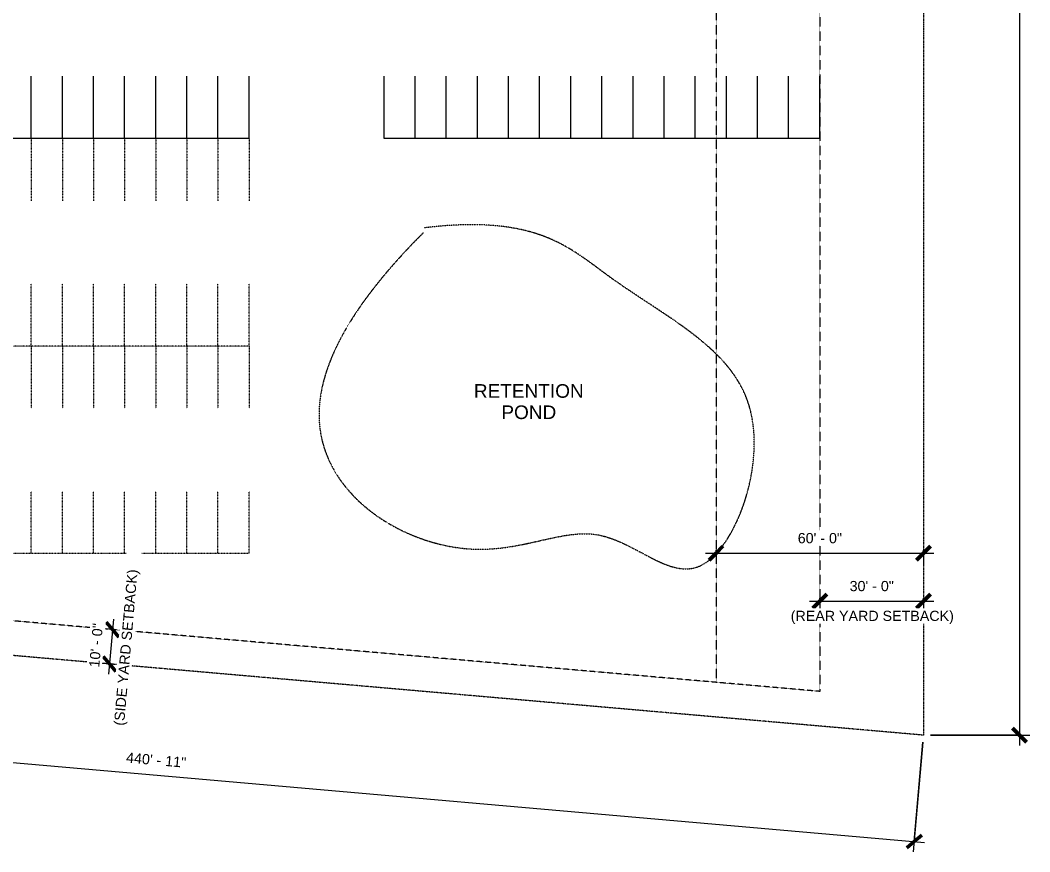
# Model space of a CAD drawing. Header units: inches. Extents: x 15868 to 47478, y -26121 to 7059.
# Drawn here: x 25975 to 29478, y -26121 to -23235 of the extents above; entities that cross this region are included whole.
import ezdxf

# ---------------------------------------------------------------- set-up
doc = ezdxf.new("R2010")
doc.units = ezdxf.units.IN
doc.header["$MEASUREMENT"] = 0
for name, pattern in [('Center', [1.25, 0.25, -0.1875, 0.625, -0.1875]), ('Dash 1_16_', [0.125, 0.0625, -0.0625]), ('Hidden', [0.28125, 0.1875, -0.09375]), ('Hidden 1_8_', [0.1875, 0.125, -0.0625])]:
    doc.linetypes.add(name, pattern=pattern)
for name, color, linetype, lineweight in [('A-ANNO-DIMS', 211, 'Continuous', 9), ('A-ANNO-DIMS-384', 211, 'Continuous', 9), ('A-DETL', 90, 'Continuous', 9), ('A-DETL-HDLN', 90, 'Hidden 1_8_', 9), ('G-ANNO-TEXT', 231, 'Continuous', 9), ('L-SITE', 91, 'Continuous', 9)]:
    doc.layers.add(name, color=color, linetype=linetype, lineweight=lineweight)
doc.styles.add('Arial', font='arial.ttf', dxfattribs={"height": 35.407186})
doc.styles.add('Arial_2', font='arial.ttf', dxfattribs={"height": 47.209581})
doc.dimstyles.new('Linear_-_3_32__Arial', dxfattribs={"dimscale": 12, "dimtxt": 36, "dimasz": 4, "dimexe": 3, "dimexo": 2, "dimgap": 2, "dimtad": 1, "dimdec": 0, "dimzin": 1, "dimdsep": 46, "dimlunit": 4, "dimtxsty": 'Arial', "dimblk1": 'OBLIQUE', "dimblk2": 'OBLIQUE', "dimsah": 1, "dimcen": 0.09, "dimdle": 3, "dimazin": 0, "dimtfac": 1, "dimtdec": 4, "dimtix": 1, "dimtmove": 0, "dimatfit": 3, "dimfxl": 1, "dimtvp": 1, "dimtfill": 1, "dimfrac": 2, "dimtolj": 1, "dimtzin": 0, "dimarcsym": 2})

# ---------------------------------------------------------------- blocks, each defined once
blk = doc.blocks.new('Parking_Stall_Multiple - Parking_Stall_Multiple-306815-Level 1')
at = {"layer": 'L-SITE', "linetype": 'Dash 1_16_'}
for p, q in [((0, 0), (0, -108)), ((0, 0), (216, 0)), ((0, -108), (0, -216)), ((0, -108), (216, -108)), ((0, -108), (216, -108)), ((0, -216), (0, -324)), ((0, -216), (216, -216)), ((0, -216), (216, -216)), ((0, -324), (0, -432)), ((0, -324), (216, -324)), ((0, -324), (216, -324)), ((0, -432), (0, -540)), ((0, -432), (216, -432)), ((0, -432), (216, -432)), ((0, -540), (0, -648)), ((0, -540), (216, -540)), ((0, -540), (216, -540)), ((0, -648), (0, -756)), ((0, -648), (216, -648)), ((0, -648), (216, -648)), ((0, -756), (0, -864)), ((0, -756), (216, -756)), ((0, -756), (216, -756)), ((0, -864), (0, -972)), ((0, -864), (216, -864)), ((0, -864), (216, -864)), ((0, -972), (0, -1080)), ((0, -972), (216, -972)), ((0, -972), (216, -972)), ((0, -1080), (0, -1188)), ((0, -1080), (216, -1080)), ((0, -1080), (216, -1080)), ((0, -1188), (0, -1296)), ((0, -1188), (216, -1188)), ((0, -1188), (216, -1188)), ((0, -1296), (0, -1404)), ((0, -1296), (216, -1296)), ((0, -1296), (216, -1296)), ((0, -1404), (0, -1512)), ((0, -1404), (216, -1404)), ((0, -1404), (216, -1404)), ((0, -1512), (0, -1620)), ((0, -1512), (216, -1512)), ((0, -1512), (216, -1512)), ((0, -1620), (0, -1728)), ((0, -1620), (216, -1620)), ((0, -1620), (216, -1620)), ((0, -1728), (0, -1836)), ((0, -1728), (216, -1728)), ((0, -1728), (216, -1728)), ((0, -1836), (0, -1944)), ((0, -1836), (216, -1836)), ((0, -1836), (216, -1836)), ((0, -1944), (0, -2052)), ((0, -1944), (216, -1944)), ((0, -1944), (216, -1944)), ((0, -2052), (0, -2160)), ((0, -2052), (216, -2052)), ((0, -2052), (216, -2052)), ((0, -2160), (0, -2268)), ((0, -2160), (216, -2160)), ((0, -2160), (216, -2160)), ((0, -2268), (0, -2376)), ((0, -2268), (216, -2268)), ((0, -2268), (216, -2268)), ((0, -2376), (0, -2484)), ((0, -2376), (216, -2376)), ((0, -2376), (216, -2376)), ((0, -2484), (216, -2484))]:
    blk.add_line(p, q, dxfattribs=at)
blk = doc.blocks.new('Parking_Stall_Multiple - Parking_Stall_Multiple-306562-Level 1')
at = {"layer": 'L-SITE', "linetype": 'Dash 1_16_'}
for p, q in [((0, 2376), (0, 2484)), ((0, 2484), (216, 2484)), ((0, 2376), (216, 2376)), ((0, 2268), (0, 2376)), ((0, 2376), (216, 2376)), ((0, 2268), (216, 2268)), ((0, 2160), (0, 2268)), ((0, 2268), (216, 2268)), ((0, 2160), (216, 2160)), ((0, 2052), (0, 2160)), ((0, 2160), (216, 2160)), ((0, 2052), (216, 2052)), ((0, 1944), (0, 2052)), ((0, 2052), (216, 2052)), ((0, 1944), (216, 1944)), ((0, 1836), (0, 1944)), ((0, 1944), (216, 1944)), ((0, 1836), (216, 1836)), ((0, 1728), (0, 1836)), ((0, 1836), (216, 1836)), ((0, 1728), (216, 1728)), ((0, 1620), (0, 1728)), ((0, 1728), (216, 1728)), ((0, 1620), (216, 1620)), ((0, 1512), (0, 1620)), ((0, 1620), (216, 1620)), ((0, 1512), (216, 1512)), ((0, 1404), (0, 1512)), ((0, 1512), (216, 1512)), ((0, 1404), (216, 1404)), ((0, 1296), (0, 1404)), ((0, 1404), (216, 1404)), ((0, 1296), (216, 1296)), ((0, 1188), (0, 1296)), ((0, 1296), (216, 1296)), ((0, 1188), (216, 1188)), ((0, 1080), (0, 1188)), ((0, 1188), (216, 1188)), ((0, 1080), (216, 1080)), ((0, 972), (0, 1080)), ((0, 1080), (216, 1080)), ((0, 972), (216, 972)), ((0, 864), (0, 972)), ((0, 972), (216, 972)), ((0, 864), (216, 864)), ((0, 756), (0, 864)), ((0, 864), (216, 864)), ((0, 756), (216, 756)), ((0, 648), (0, 756)), ((0, 756), (216, 756)), ((0, 648), (216, 648)), ((0, 540), (0, 648)), ((0, 648), (216, 648)), ((0, 540), (216, 540)), ((0, 432), (0, 540)), ((0, 540), (216, 540)), ((0, 432), (216, 432)), ((0, 324), (0, 432)), ((0, 432), (216, 432)), ((0, 324), (216, 324)), ((0, 216), (0, 324)), ((0, 324), (216, 324)), ((0, 216), (216, 216)), ((0, 108), (0, 216)), ((0, 216), (216, 216)), ((0, 108), (216, 108)), ((0, 0), (0, 108)), ((0, 108), (216, 108)), ((0, 0), (216, 0))]:
    blk.add_line(p, q, dxfattribs=at)
blk = doc.blocks.new('Parking_Stall_Multiple - Parking_Stall_Multiple-V2-Level 1')
at = {"layer": 'L-SITE'}
for p, q in [((0, 2376), (0, 2484)), ((0, 2484), (216, 2484)), ((0, 2376), (216, 2376)), ((0, 2268), (0, 2376)), ((0, 2376), (216, 2376)), ((0, 2268), (216, 2268)), ((0, 2160), (0, 2268)), ((0, 2268), (216, 2268)), ((0, 2160), (216, 2160)), ((0, 2052), (0, 2160)), ((0, 2160), (216, 2160)), ((0, 2052), (216, 2052)), ((0, 1944), (0, 2052)), ((0, 2052), (216, 2052)), ((0, 1944), (216, 1944)), ((0, 1836), (0, 1944)), ((0, 1944), (216, 1944)), ((0, 1836), (216, 1836)), ((0, 1728), (0, 1836)), ((0, 1836), (216, 1836)), ((0, 1728), (216, 1728)), ((0, 1620), (0, 1728)), ((0, 1728), (216, 1728)), ((0, 1620), (216, 1620)), ((0, 1512), (0, 1620)), ((0, 1620), (216, 1620)), ((0, 1512), (216, 1512)), ((0, 1404), (0, 1512)), ((0, 1512), (216, 1512)), ((0, 1404), (216, 1404)), ((0, 1296), (0, 1404)), ((0, 1404), (216, 1404)), ((0, 1296), (216, 1296)), ((0, 1188), (0, 1296)), ((0, 1296), (216, 1296)), ((0, 1188), (216, 1188)), ((0, 1080), (0, 1188)), ((0, 1188), (216, 1188)), ((0, 1080), (216, 1080)), ((0, 972), (0, 1080)), ((0, 1080), (216, 1080)), ((0, 972), (216, 972)), ((0, 864), (0, 972)), ((0, 972), (216, 972)), ((0, 864), (216, 864)), ((0, 756), (0, 864)), ((0, 864), (216, 864)), ((0, 756), (216, 756)), ((0, 648), (0, 756)), ((0, 756), (216, 756)), ((0, 648), (216, 648)), ((0, 540), (0, 648)), ((0, 648), (216, 648)), ((0, 540), (216, 540)), ((0, 432), (0, 540)), ((0, 540), (216, 540)), ((0, 432), (216, 432)), ((0, 324), (0, 432)), ((0, 432), (216, 432)), ((0, 324), (216, 324)), ((0, 216), (0, 324)), ((0, 324), (216, 324)), ((0, 216), (216, 216)), ((0, 108), (0, 216)), ((0, 216), (216, 216)), ((0, 108), (216, 108)), ((0, 0), (0, 108)), ((0, 108), (216, 108)), ((0, 0), (216, 0))]:
    blk.add_line(p, q, dxfattribs=at)
blk = doc.blocks.new('Parking_Stall_Multiple - Parking_Stall_Multiple-312587-Level 1')
at = {"layer": 'L-SITE'}
for p, q in [((0, 1404), (0, 1512)), ((0, 1512), (216, 1512)), ((0, 1404), (216, 1404)), ((0, 1296), (0, 1404)), ((0, 1404), (216, 1404)), ((0, 1296), (216, 1296)), ((0, 1188), (0, 1296)), ((0, 1296), (216, 1296)), ((0, 1188), (216, 1188)), ((0, 1080), (0, 1188)), ((0, 1188), (216, 1188)), ((0, 1080), (216, 1080)), ((0, 972), (0, 1080)), ((0, 1080), (216, 1080)), ((0, 972), (216, 972)), ((0, 864), (0, 972)), ((0, 972), (216, 972)), ((0, 864), (216, 864)), ((0, 756), (0, 864)), ((0, 864), (216, 864)), ((0, 756), (216, 756)), ((0, 648), (0, 756)), ((0, 756), (216, 756)), ((0, 648), (216, 648)), ((0, 540), (0, 648)), ((0, 648), (216, 648)), ((0, 540), (216, 540)), ((0, 432), (0, 540)), ((0, 540), (216, 540)), ((0, 432), (216, 432)), ((0, 324), (0, 432)), ((0, 432), (216, 432)), ((0, 324), (216, 324)), ((0, 216), (0, 324)), ((0, 324), (216, 324)), ((0, 216), (216, 216)), ((0, 108), (0, 216)), ((0, 216), (216, 216)), ((0, 108), (216, 108)), ((0, 0), (0, 108)), ((0, 108), (216, 108)), ((0, 0), (216, 0))]:
    blk.add_line(p, q, dxfattribs=at)
blk = doc.blocks.new('DIMBLOCK1-Level 1')
at = {"layer": 'A-ANNO-DIMS-384'}
for p, q in [((29441.8, -19434.1), (29441.8, -25752.4)), ((29133, -19470.1), (29477.8, -19470.1)), ((29441.8, -19470.1), (29133, -19470.1)), ((29133, -25716.4), (29477.8, -25716.4)), ((29441.8, -25716.4), (29133, -25716.4))]:
    blk.add_line(p, q, dxfattribs=at)
at = {"layer": 'A-ANNO-DIMS-384', "lineweight": 50}
for p, q in [((29441.8, -19470.1), (29417.8, -19446.1)), ((29441.8, -19470.1), (29465.8, -19494.1)), ((29441.8, -25716.4), (29417.8, -25692.4)), ((29441.8, -25716.4), (29465.8, -25740.4))]:
    blk.add_line(p, q, dxfattribs=at)
at = {"layer": 'A-ANNO-DIMS-384', "color": 0, "insert": (29371.9, -22683.2), "char_height": 35.41, "width": 216, "attachment_point": 1, "rotation": 90, "line_spacing_factor": 0.938532, "style": 'Arial', "bg_fill": 3, "box_fill_scale": 1.25, "bg_fill_color": 0, "bg_fill_transparency": 0}
blk.add_mtext('520\' - 6"', dxfattribs=at)
blk = doc.blocks.new('_Oblique')
at = {"color": 0, "linetype": 'ByBlock', "lineweight": -2}
blk.add_line((-0.5, -0.5), (0.5, 0.5), dxfattribs=at)
blk = doc.blocks.new('DIMBLOCK2-Level 1')
at = {"layer": 'A-ANNO-DIMS-384'}
for p, q in [((23835.8, -25279.2), (23802.4, -25659.9)), ((23805.6, -25624.1), (23835.8, -25279.2)), ((23769.7, -25620.9), (29112.6, -26088.4)), ((29106.9, -25740.3), (29073.6, -26121.1)), ((29076.7, -26085.2), (29106.9, -25740.3))]:
    blk.add_line(p, q, dxfattribs=at)
at = {"layer": 'A-ANNO-DIMS-384', "lineweight": 50}
for p, q in [((23805.6, -25624.1), (23831.6, -25602.2)), ((23805.6, -25624.1), (23779.6, -25645.9)), ((29076.7, -26085.2), (29050.7, -26107)), ((29076.7, -26085.2), (29102.7, -26063.4))]:
    blk.add_line(p, q, dxfattribs=at)
at = {"layer": 'A-ANNO-DIMS-384', "color": 0, "insert": (26344.1, -25775.9), "char_height": 35.41, "width": 248.566, "attachment_point": 1, "rotation": 355, "line_spacing_factor": 0.938532, "style": 'Arial', "bg_fill": 3, "box_fill_scale": 1.25, "bg_fill_color": 0, "bg_fill_transparency": 0}
blk.add_mtext('440\' - 11"', dxfattribs=at)
blk = doc.blocks.new('DIMBLOCK20-Level 1')
at = {"layer": 'A-ANNO-DIMS-384', "lineweight": 50}
for p, q in [((26295.1, -25349.8), (26273.2, -25323.8)), ((26295.1, -25349.8), (26316.9, -25375.8)), ((26284.6, -25469.3), (26262.8, -25443.3)), ((26284.6, -25469.3), (26306.4, -25495.3))]:
    blk.add_line(p, q, dxfattribs=at)
at = {"layer": 'A-ANNO-DIMS-384'}
for p, q in [((26298.2, -25313.9), (26281.5, -25505.2)), ((26305, -25350.6), (26259.2, -25346.6)), ((26295.1, -25349.8), (26305, -25350.6)), ((26294.5, -25470.2), (26248.7, -25466.2)), ((26284.6, -25469.3), (26294.5, -25470.2))]:
    blk.add_line(p, q, dxfattribs=at)
at = {"layer": 'A-ANNO-DIMS-384', "color": 0, "insert": (26299.6, -25681.4), "char_height": 35.407, "width": 648, "attachment_point": 1, "rotation": 85, "line_spacing_factor": 0.938532, "style": 'Arial', "bg_fill": 3, "box_fill_scale": 1.25, "bg_fill_color": 0, "bg_fill_transparency": 0}
blk.add_mtext('(SIDE YARD SETBACK)', dxfattribs=at)
at = {"layer": 'A-ANNO-DIMS-384', "color": 0, "insert": (26213.5, -25479.6), "char_height": 35.41, "width": 183.434, "attachment_point": 1, "rotation": 85, "line_spacing_factor": 0.938532, "style": 'Arial', "bg_fill": 3, "box_fill_scale": 1.25, "bg_fill_color": 0, "bg_fill_transparency": 0}
blk.add_mtext('10\' - 0"', dxfattribs=at)
blk = doc.blocks.new('DIMBLOCK21-Level 1')
at = {"layer": 'A-ANNO-DIMS-384'}
for p, q in [((28713, -25251.2), (29145, -25251.2)), ((28749, -25241.2), (28749, -25287.2)), ((28749, -25251.2), (28749, -25241.2)), ((29109, -25241.2), (29109, -25287.2)), ((29109, -25251.2), (29109, -25241.2))]:
    blk.add_line(p, q, dxfattribs=at)
at = {"layer": 'A-ANNO-DIMS-384', "lineweight": 50}
for p, q in [((28749, -25251.2), (28725, -25275.2)), ((28749, -25251.2), (28773, -25227.2)), ((29109, -25251.2), (29085, -25275.2)), ((29109, -25251.2), (29133, -25227.2))]:
    blk.add_line(p, q, dxfattribs=at)
at = {"layer": 'A-ANNO-DIMS-384', "color": 0, "insert": (28852.6, -25181.2), "char_height": 35.41, "width": 183.434, "attachment_point": 1, "line_spacing_factor": 0.938532, "style": 'Arial', "bg_fill": 3, "box_fill_scale": 1.25, "bg_fill_color": 0, "bg_fill_transparency": 0}
blk.add_mtext('30\' - 0"', dxfattribs=at)
at = {"layer": 'A-ANNO-DIMS-384', "color": 0, "insert": (28648.2, -25284.6), "char_height": 35.407, "width": 673.92, "attachment_point": 1, "line_spacing_factor": 0.938532, "style": 'Arial', "bg_fill": 3, "box_fill_scale": 1.25, "bg_fill_color": 0, "bg_fill_transparency": 0}
blk.add_mtext('(REAR YARD SETBACK)', dxfattribs=at)
blk = doc.blocks.new('DIMBLOCK22-Level 1')
at = {"layer": 'A-ANNO-DIMS-384', "lineweight": 50}
for p, q in [((28389, -25084.8), (28413, -25060.8)), ((29109, -25084.8), (29133, -25060.8)), ((28389, -25084.8), (28365, -25108.8)), ((29109, -25084.8), (29085, -25108.8))]:
    blk.add_line(p, q, dxfattribs=at)
at = {"layer": 'A-ANNO-DIMS-384'}
for p, q in [((28389, -25074.9), (28389, -25120.8)), ((28389, -25084.8), (28389, -25074.9)), ((29109, -25074.9), (29109, -25120.8)), ((29109, -25084.8), (29109, -25074.9)), ((28353, -25084.8), (29145, -25084.8))]:
    blk.add_line(p, q, dxfattribs=at)
at = {"layer": 'A-ANNO-DIMS-384', "color": 0, "insert": (28672.6, -25014.9), "char_height": 35.41, "width": 183.434, "attachment_point": 1, "line_spacing_factor": 0.938532, "style": 'Arial', "bg_fill": 3, "box_fill_scale": 1.25, "bg_fill_color": 0, "bg_fill_transparency": 0}
blk.add_mtext('60\' - 0"', dxfattribs=at)

msp = doc.modelspace()

# ---------------------------------------------------------------- linework, layer by layer
at = {"layer": 'A-DETL', "linetype": 'Center', "lineweight": 15}
for p, q in [((29109, -19470.1), (29109, -25716.4)), ((29109, -25716.4), (23837.8, -25255.2))]:
    msp.add_line(p, q, dxfattribs=at)
at = {"layer": 'A-DETL', "linetype": 'Hidden', "lineweight": 15}
for p, q in [((28749, -19710.1), (28749, -25564.5)), ((28389, -20190.1), (28389, -25533)), ((28749, -25564.5), (23953, -25144.9))]:
    msp.add_line(p, q, dxfattribs=at)
at = {"layer": 'A-DETL-HDLN'}
msp.add_open_spline([(27372.5, -23973.7), (26985, -24361.2), (26941.2, -24862), (27577.3, -25158.6), (28002.7, -24913), (28360.8, -25339.7), (28674.1, -24478.9), (28037.9, -24182.2), (27764, -23908.4), (27376.1, -23956)], degree=3, knots=[0, 0, 0, 0, 48.681969, 95.788705, 144.40324, 198.967655, 259.385309, 315.087728, 356.199841, 356.199841, 356.199841, 356.199841], dxfattribs=at)

# ---------------------------------------------------------------- block references
at = {"layer": 'L-SITE', "rotation": 90.00000000000031}
for name, p in [('Parking_Stall_Multiple - Parking_Stall_Multiple-V2-Level 1', (26769, -23646.1)), ('Parking_Stall_Multiple - Parking_Stall_Multiple-312587-Level 1', (28749, -23646.1))]:
    msp.add_blockref(name, p, dxfattribs=at)
at = {"layer": 'L-SITE', "linetype": 'Dash 1_16_'}
for name, p, rotation in [('Parking_Stall_Multiple - Parking_Stall_Multiple-306815-Level 1', (26769, -23646.1), 270.0000000000003), ('Parking_Stall_Multiple - Parking_Stall_Multiple-306562-Level 1', (26769, -24366.1), 90.00000000000031), ('Parking_Stall_Multiple - Parking_Stall_Multiple-306815-Level 1', (26769, -24366.1), 270.0000000000003), ('Parking_Stall_Multiple - Parking_Stall_Multiple-306562-Level 1', (26769, -25086.1), 90.00000000000031)]:
    msp.add_blockref(name, p, dxfattribs=dict(at, rotation=rotation))

# ---------------------------------------------------------------- next in the draw order: texts
at = {"layer": 'G-ANNO-TEXT', "color": 7, "insert": (27739.4, -24498.3), "char_height": 47.21, "width": 452.736, "attachment_point": 2, "line_spacing_factor": 0.938532, "style": 'Arial_2', "bg_fill": 3, "box_fill_scale": 1.25, "bg_fill_color": 0, "bg_fill_transparency": 0}
msp.add_mtext('RETENTION\\PPOND', dxfattribs=at)

# ---------------------------------------------------------------- next in the draw order: dimensions: what is measured, and where the dimension line sits
at = {"layer": 'A-ANNO-DIMS'}
dim = msp.add_linear_dim(base=(29441.8, -25716.4), p1=(29109, -19470.1), p2=(29109, -25716.4), angle=90, dimstyle='Linear_-_3_32__Arial', override={"dimpost": '<>', "dimfxl": 6246.36}, dxfattribs=at)
dim.commit()
dim.dimension.update_dxf_attribs({"geometry": 'DIMBLOCK1-Level 1', "text_midpoint": (29399.7, -22593.2)})

# ---------------------------------------------------------------- next in the draw order: dimensions: what is measured, and where the dimension line sits
dim = msp.add_linear_dim(base=(29109, -25084.8), p1=(28389, -25050.9), p2=(29109, -25050.9), dimstyle='Linear_-_3_32__Arial', override={"dimpost": '<>', "dimfxl": 720}, dxfattribs=at)
dim.commit()
dim.dimension.update_dxf_attribs({"geometry": 'DIMBLOCK22-Level 1', "text_midpoint": (28749, -25042.7)})
dim = msp.add_linear_dim(base=(29076.7, -26085.2), p1=(23837.8, -25255.2), p2=(29109, -25716.4), angle=355, dimstyle='Linear_-_3_32__Arial', override={"dimpost": '<>', "dimfxl": 5291.28}, dxfattribs=at)
dim.commit()
dim.dimension.update_dxf_attribs({"geometry": 'DIMBLOCK2-Level 1', "text_midpoint": (26444.8, -25812.7)})

# ---------------------------------------------------------------- next in the draw order: dimensions: what is measured, and where the dimension line sits
dim = msp.add_linear_dim(base=(26284.6, -25469.3), p1=(26328.9, -25352.7), p2=(26318.4, -25472.3), angle=85, text='<>\\X(SIDE YARD SETBACK)', dimstyle='Linear_-_3_32__Arial', override={"dimpost": '<>', "dimfxl": 120}, dxfattribs=at)
dim.commit()
dim.dimension.update_dxf_attribs({"geometry": 'DIMBLOCK20-Level 1', "text_midpoint": (26289.8, -25409.5)})
dim = msp.add_linear_dim(base=(29109, -25251.2), p1=(28749, -25217.2), p2=(29109, -25217.2), text='<>\\X(REAR YARD SETBACK)', dimstyle='Linear_-_3_32__Arial', override={"dimpost": '<>', "dimfxl": 360}, dxfattribs=at)
dim.commit()
dim.dimension.update_dxf_attribs({"geometry": 'DIMBLOCK21-Level 1', "text_midpoint": (28929, -25251.2)})

doc.saveas('drawing.dxf')
